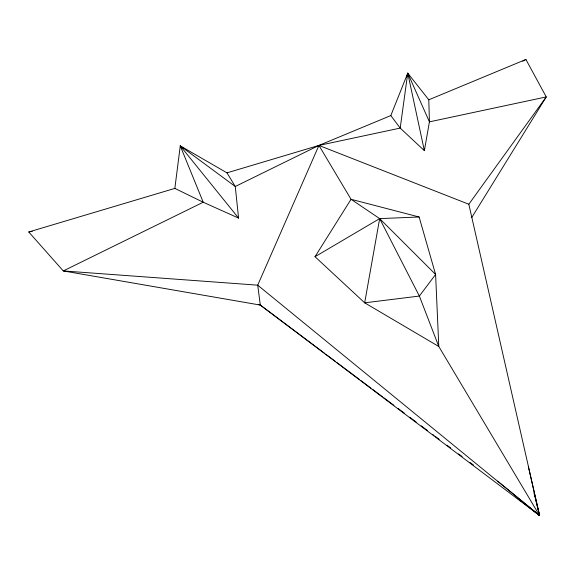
<?xml version="1.0" encoding="UTF-8"?>
<svg xmlns="http://www.w3.org/2000/svg" width="575" height="575" viewBox="0 0 575 575"><rect width="100%" height="100%" fill="white"/><g stroke="black" fill="none" stroke-linecap="round" stroke-linejoin="round"><path stroke-width="0.86" d="M174.85 188.399L180.263 145.856L226.981 172.852L235.268 186.494L238.582 218.105L203.219 202.228L174.85 188.399L28.75 231.977L63.272 270.926L260.303 305.073L324.235 353.05M390.813 115.575L400.193 128.088L424.364 150.657L429.424 121.857L428.799 99.798L407.754 73.14L390.813 115.575L318.924 145.425L235.268 186.494L180.263 145.856L203.219 202.228L63.272 270.926L257.715 285.171L539.566 515.531L468.826 204.24L546.25 96.931L525.909 59.469L428.799 99.798M406.532 77.409L407.754 73.14L429.424 121.857L546.25 96.931L471.701 217.594M424.364 150.657L407.754 73.14L400.193 128.088L318.924 145.425L257.715 285.171L260.303 305.073L539.566 515.531L528.389 466.807M524.206 503.563L539.566 515.531L438.79 346.488L364.672 302.824L315.021 256.709L351.037 199.288L318.924 145.425L226.981 172.852M315.021 256.709L379.665 218.608L419.125 216.991L435.598 274.455L438.79 346.488L419.362 296.06L379.665 218.608L351.037 199.288L419.125 216.991M522.768 61.209L525.909 59.469M28.75 231.977L32.265 231.315M258.599 304.534L260.303 305.073M318.924 145.425L468.826 204.24M325.673 354.128L335.728 361.675M337.166 362.753L359.433 379.471M360.87 380.549L370.925 388.096M372.363 389.174L382.418 396.721M383.856 397.799L393.911 405.346M398.223 408.581L404.685 413.432M409.716 417.206L416.178 422.057M421.209 425.831L427.671 430.682M432.702 434.456L434.139 435.534M435.577 436.612L439.163 439.307M447.07 445.237L450.656 447.932M458.562 453.869L462.149 456.564M470.055 462.494L473.642 465.189M517.22 498.13L521.41 501.393M497.706 481.167L539.566 515.531L535.677 499.84M180.263 145.856L238.582 218.105M533.952 492.868L535.246 498.101M379.665 218.608L364.672 302.824L419.362 296.06L435.598 274.455L379.665 218.608"/></g></svg>
